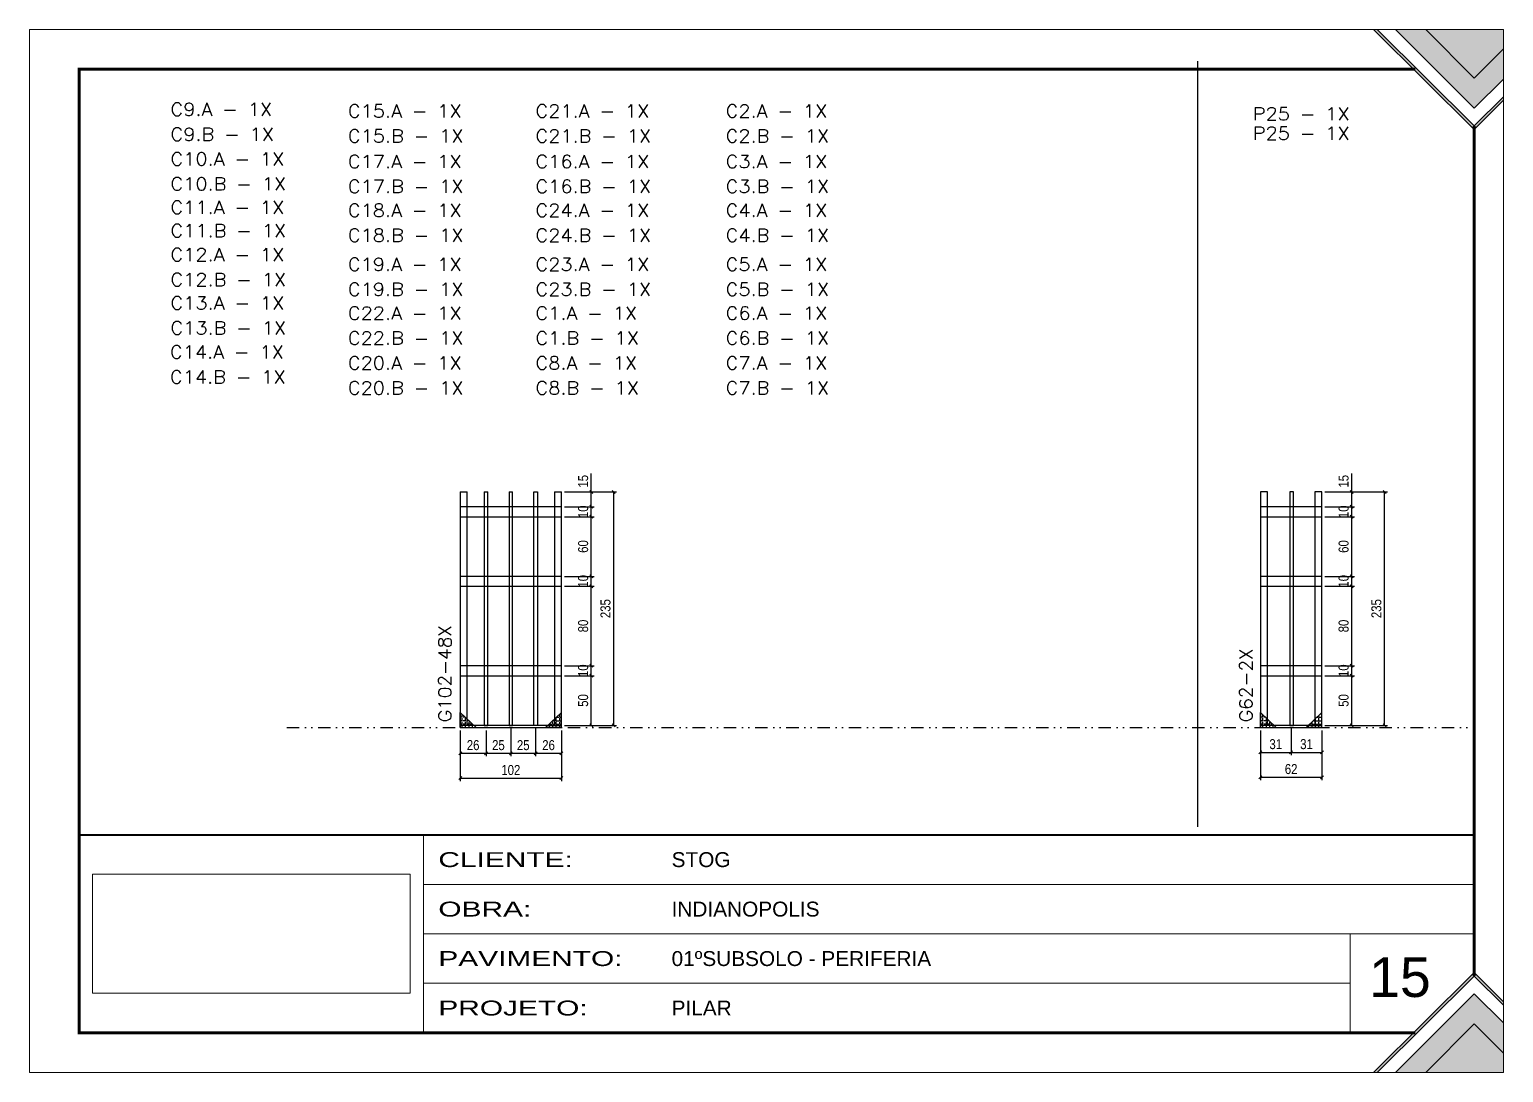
# Model space of a CAD drawing. Extents: x 71 to 6311, y -2991 to 2643.
# Drawn here: x 3241 to 4726, y -2991 to -1941 of the extents above; entities that cross this region are included whole.
import ezdxf
from ezdxf.enums import TextEntityAlignment as Align

# ---------------------------------------------------------------- set-up
doc = ezdxf.new("R2010")
doc.units = 0
doc.linetypes.add('CONTINUO', pattern=[0])
doc.linetypes.add('DIVIDE2', pattern=[0.625, 0.25, -0.125, 0, -0.125, 0, -0.125])
for name, color, linetype in [('00 - FELIPE', 2, 'Continuous'), ('COTA', 241, 'Continuous'), ('Nível', 160, 'Continuous'), ('SARR_2.2x10', 60, 'Continuous'), ('SARR_2.2x7', 40, 'Continuous'), ('SARR_3.5x7', 81, 'Continuous'), ('TEXTO', 3, 'Continuous'), ('Texto Nível', 251, 'Continuous')]:
    doc.layers.add(name, color=color, linetype=linetype)
doc.layers.add('Folhas', color=255, linetype='Continuous', lineweight=9)
doc.layers.add('Texto Seção', color=7, linetype='Continuous', lineweight=15)
doc.styles.add('ARIAL', font='arial.ttf')
doc.styles.add('COTA TECNICA', font='techl___.ttf', dxfattribs={"height": 10})
doc.styles.add('REGUA-120', font='ROMANS.shx', dxfattribs={"height": 15})
doc.styles.add('Tecnologia', font='')
doc.styles.get('Tecnologia').set_extended_font_data('Forgotten Futurist')
doc.dimstyles.new('PAINEL', dxfattribs={"dimtxt": 10, "dimasz": 3, "dimexe": 3, "dimexo": 3, "dimgap": 3, "dimtad": 1, "dimdec": 1, "dimzin": 12, "dimdsep": 46, "dimtxsty": 'COTA TECNICA', "dimblk1": 'OBLIQUE', "dimblk2": 'OBLIQUE', "dimsah": 1, "dimcen": 0.9, "dimclrd": 4, "dimclre": 4, "dimclrt": 240, "dimadec": 1, "dimazin": 3, "dimtfac": 1, "dimtdec": 1, "dimtmove": 0, "dimatfit": 3, "dimfxl": 1, "dimtolj": 1, "dimtzin": 12, "dimarcsym": 0})
doc.dimstyles.new('PAINEL-NOVA', dxfattribs={"dimtxt": 10, "dimasz": 3, "dimexe": 3, "dimexo": 3, "dimgap": 3, "dimtad": 1, "dimdec": 1, "dimzin": 12, "dimdsep": 46, "dimtxsty": 'COTA TECNICA', "dimblk1": 'OBLIQUE', "dimblk2": 'OBLIQUE', "dimsah": 1, "dimcen": 0.9, "dimclrd": 4, "dimclre": 4, "dimclrt": 240, "dimadec": 1, "dimazin": 3, "dimtfac": 1, "dimtdec": 1, "dimtix": 1, "dimtmove": 0, "dimatfit": 3, "dimfxl": 1, "dimtolj": 1, "dimtzin": 12, "dimarcsym": 0})
picture_1 = doc.add_image_def('image1.jpg', size_in_pixel=(1600, 599))
pattern_1 = [(0, (33507.324, 9366.3574), (0, 3.4925), [2.54, -0.9525]), (90, (33507.324, 9366.3574), (-3.4925, 2e-16), [2.54, -0.9525])]

# ---------------------------------------------------------------- blocks, each defined once
blk = doc.blocks.new('9999999999')
at = {"transparency": 33554687}
h = blk.add_hatch(color=30, dxfattribs=at)
h.dxf.hatch_style = 1
h.paths.add_polyline_path([(1357.7, 1050), (1354, 1050), (1455.5, 949.3), (1485, 978.7), (1485, 982.3), (1455.5, 953)])
at = {"true_color": 0x000000, "transparency": 33554687}
h = blk.add_hatch(color=18, dxfattribs=at)
h.dxf.hatch_style = 1
h.paths.add_polyline_path([(1406.6, 1050), (1376.2, 1050), (1455.5, 970.8), (1485, 1000.1), (1485, 1030.4), (1455.5, 1001.1)])
at = {"true_color": 0xff7f00, "transparency": 33554687}
h = blk.add_hatch(color=30, dxfattribs=at)
h.dxf.hatch_style = 1
h.paths.add_polyline_path([(1485, 1030.4), (1485, 1050), (1406.6, 1050), (1455.5, 1001.1)])
at = {"transparency": 33554687}
h = blk.add_hatch(color=30, dxfattribs=at)
h.dxf.hatch_style = 1
h.paths.add_polyline_path([(1357.7, 0), (1354, 0), (1455.5, 100.7), (1485, 71.3), (1485, 67.7), (1455.5, 97)])
at = {"true_color": 0x000000, "transparency": 33554687}
h = blk.add_hatch(color=18, dxfattribs=at)
h.dxf.hatch_style = 1
h.paths.add_polyline_path([(1406.6, 0), (1376.2, 0), (1455.5, 79.2), (1485, 49.9), (1485, 19.6), (1455.5, 48.9)])
at = {"true_color": 0xff7f00, "transparency": 33554687}
h = blk.add_hatch(color=30, dxfattribs=at)
h.dxf.hatch_style = 1
h.paths.add_polyline_path([(1485, 19.6), (1485, 0), (1406.6, 0), (1455.5, 48.9)])
at = {"color": 30, "linetype": 'CONTINUO'}
for p, q in [((396.9, 40), (396.9, 239.2)), ((396.9, 189.4), (1455.5, 189.4)), ((396.9, 139.6), (1455.5, 139.6)), ((1330.4, 139.6), (1330.4, 40)), ((396.9, 89.8), (1330.4, 89.8))]:
    blk.add_line(p, q, dxfattribs=at)
at = {"color": 30, "transparency": 33554687}
for points in [[(1485, 978.7), (1455.5, 949.3), (1354, 1050)], [(1485, 982.3), (1455.5, 953), (1357.7, 1050)], [(1376.2, 1050), (1455.5, 970.8), (1485, 1000.1)], [(1406.6, 1050), (1455.5, 1001.1), (1485, 1030.4)], [(1485, 71.3), (1455.5, 100.7), (1354, 0)], [(1485, 67.7), (1455.5, 97), (1357.7, 0)], [(1376.2, 0), (1455.5, 79.2), (1485, 49.9)], [(1406.6, 0), (1455.5, 48.9), (1485, 19.6)]]:
    blk.add_lwpolyline(points, dxfattribs=at)
at = {"color": 30, "linetype": 'CONTINUO', "const_width": 2}
blk.add_lwpolyline([(1455.5, 97), (1455.5, 239.2), (50, 239.2), (50, 40), (1396.2, 40)], dxfattribs=at)
at = {"layer": 'Folhas'}
blk.add_lwpolyline([(0, 0), (1485, 0), (1485, 1050), (0, 1050)], close=True, dxfattribs=at)
at = {"layer": 'Folhas', "color": 30, "const_width": 3}
for points in [[(1396.2, 1010), (50, 1010), (50, 40), (1396.2, 40)], [(1455.5, 97), (1455.5, 953)]]:
    blk.add_lwpolyline(points, dxfattribs=at)
at = {"layer": 'TEXTO', "color": 7, "style": 'Tecnologia', "width": 1.5}
for s, p in [('CLIENTE:', (411.9, 214.3)), ('OBRA:', (411.9, 164.5)), ('PAVIMENTO:', (411.9, 114.7)), ('PROJETO:', (411.9, 64.9))]:
    blk.add_text(s, height=15, dxfattribs=at).set_placement(p, align=Align.MIDDLE_LEFT)
at = {"layer": 'TEXTO', "color": 7, "linetype": 'Continuous', "ltscale": 5, "style": 'ARIAL'}
for s, p in [('STOG', (646.9, 214.3)), ('INDIANOPOLIS', (646.9, 164.5)), ('01ºSUBSOLO - PERIFERIA', (646.9, 114.7)), ('PILAR', (646.9, 64.9))]:
    blk.add_text(s, height=15, dxfattribs=at).set_placement(p, align=Align.MIDDLE_LEFT)
image = blk.add_image(picture_1, insert=(63.5, 79.7), size_in_units=(320, 119.8))
image.dxf.flags = 7
blk = doc.blocks.new('_Oblique')
at = {"color": 0, "linetype": 'ByBlock', "lineweight": -2}
blk.add_line((-0.5, -0.5), (0.5, 0.5), dxfattribs=at)
blk = doc.blocks.new('*D216')
at = {"layer": 'COTA', "color": 4, "linetype": 'Continuous', "lineweight": -2, "ltscale": 30, "transparency": 16777216}
for p, q in [((3675.4, -2647.2), (3675.4, -2698.1)), ((3777.4, -2647.2), (3777.4, -2698.1)), ((3675.4, -2695.1), (3777.4, -2695.1))]:
    blk.add_line(p, q, dxfattribs=at)
at = {"layer": 'Defpoints', "color": 0, "linetype": 'Continuous', "ltscale": 30, "transparency": 16777216}
for p in [(3675.4, -2644.2), (3777.4, -2644.2), (3777.4, -2695.1)]:
    blk.add_point(p, dxfattribs=at)
at = {"layer": 'COTA', "color": 4, "linetype": 'Continuous', "lineweight": -2, "ltscale": 30, "transparency": 16777216, "xscale": 3, "yscale": 3, "zscale": 3, "rotation": 180}
blk.add_blockref('_Oblique', (3675.4, -2695.1), dxfattribs=at)
at = {"layer": 'COTA', "color": 4, "linetype": 'Continuous', "lineweight": -2, "ltscale": 30, "transparency": 16777216, "xscale": 3, "yscale": 3, "zscale": 3}
blk.add_blockref('_Oblique', (3777.4, -2695.1), dxfattribs=at)
at = {"layer": 'COTA', "color": 240, "linetype": 'Continuous', "ltscale": 30, "transparency": 16777216, "insert": (3726.4, -2687), "char_height": 10, "attachment_point": 5, "style": 'COTA TECNICA'}
blk.add_mtext('\\A1;102', dxfattribs=at)
blk = doc.blocks.new('*D217')
at = {"layer": 'COTA', "color": 4, "linetype": 'Continuous', "lineweight": -2, "ltscale": 30, "transparency": 16777216}
for p, q in [((3675.4, -2647.2), (3675.4, -2673.1)), ((3701.4, -2647.2), (3701.4, -2673.1)), ((3675.4, -2670.1), (3701.4, -2670.1))]:
    blk.add_line(p, q, dxfattribs=at)
at = {"layer": 'Defpoints', "color": 0, "linetype": 'Continuous', "ltscale": 30, "transparency": 16777216}
for p in [(3675.4, -2644.2), (3701.4, -2644.2), (3701.4, -2670.1)]:
    blk.add_point(p, dxfattribs=at)
at = {"layer": 'COTA', "color": 4, "linetype": 'Continuous', "lineweight": -2, "ltscale": 30, "transparency": 16777216, "xscale": 3, "yscale": 3, "zscale": 3, "rotation": 180}
blk.add_blockref('_Oblique', (3675.4, -2670.1), dxfattribs=at)
at = {"layer": 'COTA', "color": 4, "linetype": 'Continuous', "lineweight": -2, "ltscale": 30, "transparency": 16777216, "xscale": 3, "yscale": 3, "zscale": 3}
blk.add_blockref('_Oblique', (3701.4, -2670.1), dxfattribs=at)
at = {"layer": 'COTA', "color": 240, "linetype": 'Continuous', "ltscale": 30, "transparency": 16777216, "insert": (3688.4, -2662), "char_height": 10, "attachment_point": 5, "style": 'COTA TECNICA'}
blk.add_mtext('\\A1;26', dxfattribs=at)
blk = doc.blocks.new('*D218')
at = {"layer": 'COTA', "color": 4, "linetype": 'Continuous', "lineweight": -2, "ltscale": 30, "transparency": 16777216}
for p, q in [((3701.4, -2647.2), (3701.4, -2673.1)), ((3726.4, -2647.2), (3726.4, -2673.1)), ((3701.4, -2670.1), (3726.4, -2670.1))]:
    blk.add_line(p, q, dxfattribs=at)
at = {"layer": 'Defpoints', "color": 0, "linetype": 'Continuous', "ltscale": 30, "transparency": 16777216}
for p in [(3701.4, -2644.2), (3726.4, -2644.2), (3726.4, -2670.1)]:
    blk.add_point(p, dxfattribs=at)
at = {"layer": 'COTA', "color": 4, "linetype": 'Continuous', "lineweight": -2, "ltscale": 30, "transparency": 16777216, "xscale": 3, "yscale": 3, "zscale": 3, "rotation": 180}
blk.add_blockref('_Oblique', (3701.4, -2670.1), dxfattribs=at)
at = {"layer": 'COTA', "color": 4, "linetype": 'Continuous', "lineweight": -2, "ltscale": 30, "transparency": 16777216, "xscale": 3, "yscale": 3, "zscale": 3}
blk.add_blockref('_Oblique', (3726.4, -2670.1), dxfattribs=at)
at = {"layer": 'COTA', "color": 240, "linetype": 'Continuous', "ltscale": 30, "transparency": 16777216, "insert": (3713.9, -2662), "char_height": 10, "attachment_point": 5, "style": 'COTA TECNICA'}
blk.add_mtext('\\A1;25', dxfattribs=at)
blk = doc.blocks.new('*D219')
at = {"layer": 'COTA', "color": 4, "linetype": 'Continuous', "lineweight": -2, "ltscale": 30, "transparency": 16777216}
for p, q in [((3751.4, -2645), (3751.4, -2673.1)), ((3777.4, -2647.2), (3777.4, -2673.1)), ((3751.4, -2670.1), (3777.4, -2670.1))]:
    blk.add_line(p, q, dxfattribs=at)
at = {"layer": 'Defpoints', "color": 0, "linetype": 'Continuous', "ltscale": 30, "transparency": 16777216}
for p in [(3751.4, -2642), (3777.4, -2644.2), (3777.4, -2670.1)]:
    blk.add_point(p, dxfattribs=at)
at = {"layer": 'COTA', "color": 4, "linetype": 'Continuous', "lineweight": -2, "ltscale": 30, "transparency": 16777216, "xscale": 3, "yscale": 3, "zscale": 3, "rotation": 180}
blk.add_blockref('_Oblique', (3751.4, -2670.1), dxfattribs=at)
at = {"layer": 'COTA', "color": 4, "linetype": 'Continuous', "lineweight": -2, "ltscale": 30, "transparency": 16777216, "xscale": 3, "yscale": 3, "zscale": 3}
blk.add_blockref('_Oblique', (3777.4, -2670.1), dxfattribs=at)
at = {"layer": 'COTA', "color": 240, "linetype": 'Continuous', "ltscale": 30, "transparency": 16777216, "insert": (3764.4, -2662), "char_height": 10, "attachment_point": 5, "style": 'COTA TECNICA'}
blk.add_mtext('\\A1;26', dxfattribs=at)
blk = doc.blocks.new('GRA-D2')
at = {"layer": 'SARR_2.2x10'}
h = blk.add_hatch(dxfattribs=at)
h.set_pattern_fill('ANGLE', color=256, scale=0.5)
h.set_pattern_definition(pattern_1)
h.paths.add_polyline_path([(-7, 8), (0, 15), (0, 2.2), (-7, 2.2)])
h = blk.add_hatch(dxfattribs=at)
h.set_pattern_fill('ANGLE', color=256, scale=0.5)
h.set_pattern_definition(pattern_1)
h.paths.add_polyline_path([(-12.8, 2.2), (0, 2.2), (0, 0), (-15, 0)])
h = blk.add_hatch(dxfattribs=at)
h.set_pattern_fill('ANGLE', color=256, scale=0.5)
h.set_pattern_definition(pattern_1)
h.paths.add_polyline_path([(-7, 8), (-7, 2.2), (-12.8, 2.2)])
for p, q in [((-16, 0), (0, 15)), ((0, 0), (0, 15)), ((0, 0), (-16, 0))]:
    blk.add_line(p, q, dxfattribs=at)
at = {"layer": 'SARR_2.2x7'}
blk.add_line((0, 0), (0, 2.2), dxfattribs=at)
blk = doc.blocks.new('GRA-E2')
at = {"layer": 'SARR_2.2x7', "linetype": 'Continuous', "ltscale": 30, "xscale": -1}
blk.add_blockref('GRA-D2', (0, 0), dxfattribs=at)
blk = doc.blocks.new('*D182')
at = {"layer": 'COTA', "color": 4, "linetype": 'Continuous', "lineweight": -2, "ltscale": 30, "transparency": 16777216}
for p, q in [((4546.5, -2592), (4576.5, -2592)), ((4573.5, -2642), (4573.5, -2592)), ((4546.5, -2642), (4576.5, -2642))]:
    blk.add_line(p, q, dxfattribs=at)
at = {"layer": 'Defpoints', "color": 0, "linetype": 'Continuous', "ltscale": 30, "transparency": 16777216}
for p in [(4543.5, -2592), (4573.5, -2592), (4543.5, -2642)]:
    blk.add_point(p, dxfattribs=at)
at = {"layer": 'COTA', "color": 4, "linetype": 'Continuous', "lineweight": -2, "ltscale": 30, "transparency": 16777216, "xscale": 3, "yscale": 3, "zscale": 3}
for p, rotation in [((4573.5, -2592), 90), ((4573.5, -2642), 270)]:
    blk.add_blockref('_Oblique', p, dxfattribs=dict(at, rotation=rotation))
at = {"layer": 'COTA', "color": 240, "linetype": 'Continuous', "ltscale": 30, "transparency": 16777216, "insert": (4565.4, -2617), "char_height": 10, "attachment_point": 5, "rotation": 90, "style": 'COTA TECNICA'}
blk.add_mtext('\\A1;50', dxfattribs=at)
blk = doc.blocks.new('*D183')
at = {"layer": 'COTA', "color": 4, "linetype": 'Continuous', "lineweight": -2, "ltscale": 30, "transparency": 16777216}
for p, q in [((4546.5, -2582), (4576.5, -2582)), ((4573.5, -2592), (4573.5, -2582)), ((4546.5, -2592), (4576.5, -2592))]:
    blk.add_line(p, q, dxfattribs=at)
at = {"layer": 'Defpoints', "color": 0, "linetype": 'Continuous', "ltscale": 30, "transparency": 16777216}
for p in [(4543.5, -2582), (4573.5, -2582), (4543.5, -2592)]:
    blk.add_point(p, dxfattribs=at)
at = {"layer": 'COTA', "color": 240, "linetype": 'Continuous', "ltscale": 30, "transparency": 16777216, "insert": (4565.4, -2587), "char_height": 10, "attachment_point": 5, "rotation": 90, "style": 'COTA TECNICA'}
blk.add_mtext('\\A1;10', dxfattribs=at)
blk = doc.blocks.new('*D184')
at = {"layer": 'COTA', "color": 4, "linetype": 'Continuous', "lineweight": -2, "ltscale": 30, "transparency": 16777216}
for p, q in [((4546.5, -2502), (4576.5, -2502)), ((4573.5, -2582), (4573.5, -2502)), ((4546.5, -2582), (4576.5, -2582))]:
    blk.add_line(p, q, dxfattribs=at)
at = {"layer": 'Defpoints', "color": 0, "linetype": 'Continuous', "ltscale": 30, "transparency": 16777216}
for p in [(4543.5, -2502), (4573.5, -2502), (4543.5, -2582)]:
    blk.add_point(p, dxfattribs=at)
at = {"layer": 'COTA', "color": 4, "linetype": 'Continuous', "lineweight": -2, "ltscale": 30, "transparency": 16777216, "xscale": 3, "yscale": 3, "zscale": 3}
for p, rotation in [((4573.5, -2502), 90), ((4573.5, -2582), 270)]:
    blk.add_blockref('_Oblique', p, dxfattribs=dict(at, rotation=rotation))
at = {"layer": 'COTA', "color": 240, "linetype": 'Continuous', "ltscale": 30, "transparency": 16777216, "insert": (4565.4, -2542), "char_height": 10, "attachment_point": 5, "rotation": 90, "style": 'COTA TECNICA'}
blk.add_mtext('\\A1;80', dxfattribs=at)
blk = doc.blocks.new('*D185')
at = {"layer": 'COTA', "color": 4, "linetype": 'Continuous', "lineweight": -2, "ltscale": 30, "transparency": 16777216}
for p, q in [((4546.5, -2492), (4576.5, -2492)), ((4573.5, -2502), (4573.5, -2492)), ((4546.5, -2502), (4576.5, -2502))]:
    blk.add_line(p, q, dxfattribs=at)
at = {"layer": 'Defpoints', "color": 0, "linetype": 'Continuous', "ltscale": 30, "transparency": 16777216}
for p in [(4543.5, -2492), (4573.5, -2492), (4543.5, -2502)]:
    blk.add_point(p, dxfattribs=at)
at = {"layer": 'COTA', "color": 240, "linetype": 'Continuous', "ltscale": 30, "transparency": 16777216, "insert": (4565.4, -2497), "char_height": 10, "attachment_point": 5, "rotation": 90, "style": 'COTA TECNICA'}
blk.add_mtext('\\A1;10', dxfattribs=at)
blk = doc.blocks.new('*D186')
at = {"layer": 'COTA', "color": 4, "linetype": 'Continuous', "lineweight": -2, "ltscale": 30, "transparency": 16777216}
for p, q in [((4546.5, -2432), (4576.5, -2432)), ((4573.5, -2492), (4573.5, -2432)), ((4546.5, -2492), (4576.5, -2492))]:
    blk.add_line(p, q, dxfattribs=at)
at = {"layer": 'Defpoints', "color": 0, "linetype": 'Continuous', "ltscale": 30, "transparency": 16777216}
for p in [(4543.5, -2432), (4573.5, -2432), (4543.5, -2492)]:
    blk.add_point(p, dxfattribs=at)
at = {"layer": 'COTA', "color": 4, "linetype": 'Continuous', "lineweight": -2, "ltscale": 30, "transparency": 16777216, "xscale": 3, "yscale": 3, "zscale": 3}
for p, rotation in [((4573.5, -2432), 90), ((4573.5, -2492), 270)]:
    blk.add_blockref('_Oblique', p, dxfattribs=dict(at, rotation=rotation))
at = {"layer": 'COTA', "color": 240, "linetype": 'Continuous', "ltscale": 30, "transparency": 16777216, "insert": (4565.4, -2462), "char_height": 10, "attachment_point": 5, "rotation": 90, "style": 'COTA TECNICA'}
blk.add_mtext('\\A1;60', dxfattribs=at)
blk = doc.blocks.new('*D187')
at = {"layer": 'COTA', "color": 4, "linetype": 'Continuous', "lineweight": -2, "ltscale": 30, "transparency": 16777216}
for p, q in [((4546.5, -2422), (4576.5, -2422)), ((4546.5, -2432), (4576.5, -2432)), ((4573.5, -2432), (4573.5, -2422))]:
    blk.add_line(p, q, dxfattribs=at)
at = {"layer": 'Defpoints', "color": 0, "linetype": 'Continuous', "ltscale": 30, "transparency": 16777216}
for p in [(4543.5, -2422), (4543.5, -2432), (4573.5, -2422)]:
    blk.add_point(p, dxfattribs=at)
at = {"layer": 'COTA', "color": 240, "linetype": 'Continuous', "ltscale": 30, "transparency": 16777216, "insert": (4565.4, -2427), "char_height": 10, "attachment_point": 5, "rotation": 90, "style": 'COTA TECNICA'}
blk.add_mtext('\\A1;10', dxfattribs=at)
blk = doc.blocks.new('*D188')
at = {"layer": 'COTA', "color": 4, "linetype": 'Continuous', "lineweight": -2, "ltscale": 30, "transparency": 16777216}
for p, q in [((4481.5, -2647.2), (4481.5, -2697.2)), ((4543.5, -2647.2), (4543.5, -2697.2)), ((4481.5, -2694.2), (4543.5, -2694.2))]:
    blk.add_line(p, q, dxfattribs=at)
at = {"layer": 'Defpoints', "color": 0, "linetype": 'Continuous', "ltscale": 30, "transparency": 16777216}
for p in [(4481.5, -2644.2), (4543.5, -2644.2), (4543.5, -2694.2)]:
    blk.add_point(p, dxfattribs=at)
at = {"layer": 'COTA', "color": 4, "linetype": 'Continuous', "lineweight": -2, "ltscale": 30, "transparency": 16777216, "xscale": 3, "yscale": 3, "zscale": 3, "rotation": 180}
blk.add_blockref('_Oblique', (4481.5, -2694.2), dxfattribs=at)
at = {"layer": 'COTA', "color": 4, "linetype": 'Continuous', "lineweight": -2, "ltscale": 30, "transparency": 16777216, "xscale": 3, "yscale": 3, "zscale": 3}
blk.add_blockref('_Oblique', (4543.5, -2694.2), dxfattribs=at)
at = {"layer": 'COTA', "color": 240, "linetype": 'Continuous', "ltscale": 30, "transparency": 16777216, "insert": (4512.5, -2686.1), "char_height": 10, "attachment_point": 5, "style": 'COTA TECNICA'}
blk.add_mtext('\\A1;62', dxfattribs=at)
blk = doc.blocks.new('*D189')
at = {"layer": 'COTA', "color": 4, "linetype": 'Continuous', "lineweight": -2, "ltscale": 30, "transparency": 16777216}
for p, q in [((4481.5, -2647.2), (4481.5, -2672.2)), ((4512.5, -2645), (4512.5, -2672.2)), ((4481.5, -2669.2), (4512.5, -2669.2))]:
    blk.add_line(p, q, dxfattribs=at)
at = {"layer": 'Defpoints', "color": 0, "linetype": 'Continuous', "ltscale": 30, "transparency": 16777216}
for p in [(4512.5, -2642), (4481.5, -2644.2), (4512.5, -2669.2)]:
    blk.add_point(p, dxfattribs=at)
at = {"layer": 'COTA', "color": 4, "linetype": 'Continuous', "lineweight": -2, "ltscale": 30, "transparency": 16777216, "xscale": 3, "yscale": 3, "zscale": 3, "rotation": 180}
blk.add_blockref('_Oblique', (4481.5, -2669.2), dxfattribs=at)
at = {"layer": 'COTA', "color": 4, "linetype": 'Continuous', "lineweight": -2, "ltscale": 30, "transparency": 16777216, "xscale": 3, "yscale": 3, "zscale": 3}
blk.add_blockref('_Oblique', (4512.5, -2669.2), dxfattribs=at)
at = {"layer": 'COTA', "color": 240, "linetype": 'Continuous', "ltscale": 30, "transparency": 16777216, "insert": (4497, -2661), "char_height": 10, "attachment_point": 5, "style": 'COTA TECNICA'}
blk.add_mtext('\\A1;31', dxfattribs=at)
blk = doc.blocks.new('*D190')
at = {"layer": 'COTA', "color": 4, "linetype": 'Continuous', "lineweight": -2, "ltscale": 30, "transparency": 16777216}
for p, q in [((4512.5, -2645), (4512.5, -2672.2)), ((4543.5, -2647.2), (4543.5, -2672.2)), ((4512.5, -2669.2), (4543.5, -2669.2))]:
    blk.add_line(p, q, dxfattribs=at)
at = {"layer": 'Defpoints', "color": 0, "linetype": 'Continuous', "ltscale": 30, "transparency": 16777216}
for p in [(4512.5, -2642), (4543.5, -2644.2), (4543.5, -2669.2)]:
    blk.add_point(p, dxfattribs=at)
at = {"layer": 'COTA', "color": 4, "linetype": 'Continuous', "lineweight": -2, "ltscale": 30, "transparency": 16777216, "xscale": 3, "yscale": 3, "zscale": 3, "rotation": 180}
blk.add_blockref('_Oblique', (4512.5, -2669.2), dxfattribs=at)
at = {"layer": 'COTA', "color": 4, "linetype": 'Continuous', "lineweight": -2, "ltscale": 30, "transparency": 16777216, "xscale": 3, "yscale": 3, "zscale": 3}
blk.add_blockref('_Oblique', (4543.5, -2669.2), dxfattribs=at)
at = {"layer": 'COTA', "color": 240, "linetype": 'Continuous', "ltscale": 30, "transparency": 16777216, "insert": (4528, -2661), "char_height": 10, "attachment_point": 5, "style": 'COTA TECNICA'}
blk.add_mtext('\\A1;31', dxfattribs=at)
blk = doc.blocks.new('*D385')
at = {"layer": 'COTA', "color": 4, "lineweight": -2, "transparency": 16777216}
for p, q in [((4546.5, -2407), (4609.6, -2407)), ((4606.6, -2642), (4606.6, -2407)), ((4546.5, -2642), (4609.6, -2642))]:
    blk.add_line(p, q, dxfattribs=at)
at = {"layer": 'Defpoints', "color": 0, "transparency": 16777216}
for p in [(4543.5, -2407), (4606.6, -2407), (4543.5, -2642)]:
    blk.add_point(p, dxfattribs=at)
at = {"layer": 'COTA', "color": 4, "lineweight": -2, "transparency": 16777216, "xscale": 3, "yscale": 3, "zscale": 3}
for p, rotation in [((4606.6, -2407), 90), ((4606.6, -2642), 270)]:
    blk.add_blockref('_Oblique', p, dxfattribs=dict(at, rotation=rotation))
at = {"layer": 'COTA', "color": 240, "transparency": 16777216, "insert": (4598.4, -2524.5), "char_height": 10, "attachment_point": 5, "rotation": 90, "style": 'COTA TECNICA'}
blk.add_mtext('\\A1;235', dxfattribs=at)
blk = doc.blocks.new('*D386')
at = {"layer": 'COTA', "color": 4, "lineweight": -2, "transparency": 16777216}
for p, q in [((4573.5, -2407), (4573.5, -2388.6)), ((4546.5, -2407), (4576.5, -2407)), ((4573.5, -2422), (4573.5, -2407)), ((4546.5, -2422), (4576.5, -2422))]:
    blk.add_line(p, q, dxfattribs=at)
at = {"layer": 'Defpoints', "color": 0, "transparency": 16777216}
for p in [(4543.5, -2407), (4573.5, -2407), (4543.5, -2422)]:
    blk.add_point(p, dxfattribs=at)
at = {"layer": 'COTA', "color": 4, "lineweight": -2, "transparency": 16777216, "xscale": 3, "yscale": 3, "zscale": 3}
for p, rotation in [((4573.5, -2407), 90), ((4573.5, -2422), 270)]:
    blk.add_blockref('_Oblique', p, dxfattribs=dict(at, rotation=rotation))
at = {"layer": 'COTA', "color": 240, "transparency": 16777216, "insert": (4565.4, -2396.3), "char_height": 10, "attachment_point": 5, "rotation": 90, "style": 'COTA TECNICA'}
blk.add_mtext('\\A1;15', dxfattribs=at)
blk = doc.blocks.new('*D479')
at = {"layer": '00 - FELIPE', "color": 4, "lineweight": -2, "transparency": 16777216}
for p, q in [((3726.4, -2645), (3726.4, -2673.1)), ((3751.4, -2645), (3751.4, -2673.1)), ((3726.4, -2670.1), (3751.4, -2670.1))]:
    blk.add_line(p, q, dxfattribs=at)
at = {"layer": 'Defpoints', "color": 0, "transparency": 16777216}
for p in [(3726.4, -2642), (3751.4, -2642), (3751.4, -2670.1)]:
    blk.add_point(p, dxfattribs=at)
at = {"layer": '00 - FELIPE', "color": 4, "lineweight": -2, "transparency": 16777216, "xscale": 3, "yscale": 3, "zscale": 3, "rotation": 180}
blk.add_blockref('_Oblique', (3726.4, -2670.1), dxfattribs=at)
at = {"layer": '00 - FELIPE', "color": 4, "lineweight": -2, "transparency": 16777216, "xscale": 3, "yscale": 3, "zscale": 3}
blk.add_blockref('_Oblique', (3751.4, -2670.1), dxfattribs=at)
at = {"layer": '00 - FELIPE', "color": 240, "transparency": 16777216, "insert": (3738.9, -2662), "char_height": 10, "attachment_point": 5, "style": 'COTA TECNICA'}
blk.add_mtext('\\A1;25', dxfattribs=at)
blk = doc.blocks.new('*D372')
at = {"layer": 'COTA', "color": 4, "linetype": 'Continuous', "lineweight": -2, "ltscale": 30, "transparency": 16777216}
for p, q in [((3780.4, -2592), (3810.4, -2592)), ((3807.4, -2642), (3807.4, -2592)), ((3780.4, -2642), (3810.4, -2642))]:
    blk.add_line(p, q, dxfattribs=at)
at = {"layer": 'Defpoints', "color": 0, "linetype": 'Continuous', "ltscale": 30, "transparency": 16777216}
for p in [(3777.4, -2592), (3807.4, -2592), (3777.4, -2642)]:
    blk.add_point(p, dxfattribs=at)
at = {"layer": 'COTA', "color": 4, "linetype": 'Continuous', "lineweight": -2, "ltscale": 30, "transparency": 16777216, "xscale": 3, "yscale": 3, "zscale": 3}
for p, rotation in [((3807.4, -2592), 90), ((3807.4, -2642), 270)]:
    blk.add_blockref('_Oblique', p, dxfattribs=dict(at, rotation=rotation))
at = {"layer": 'COTA', "color": 240, "linetype": 'Continuous', "ltscale": 30, "transparency": 16777216, "insert": (3799.3, -2617), "char_height": 10, "attachment_point": 5, "rotation": 90, "style": 'COTA TECNICA'}
blk.add_mtext('\\A1;50', dxfattribs=at)
blk = doc.blocks.new('*D373')
at = {"layer": 'COTA', "color": 4, "linetype": 'Continuous', "lineweight": -2, "ltscale": 30, "transparency": 16777216}
for p, q in [((3780.4, -2582), (3810.4, -2582)), ((3807.4, -2592), (3807.4, -2582)), ((3780.4, -2592), (3810.4, -2592))]:
    blk.add_line(p, q, dxfattribs=at)
at = {"layer": 'Defpoints', "color": 0, "linetype": 'Continuous', "ltscale": 30, "transparency": 16777216}
for p in [(3777.4, -2582), (3807.4, -2582), (3777.4, -2592)]:
    blk.add_point(p, dxfattribs=at)
at = {"layer": 'COTA', "color": 240, "linetype": 'Continuous', "ltscale": 30, "transparency": 16777216, "insert": (3799.3, -2587), "char_height": 10, "attachment_point": 5, "rotation": 90, "style": 'COTA TECNICA'}
blk.add_mtext('\\A1;10', dxfattribs=at)
blk = doc.blocks.new('*D374')
at = {"layer": 'COTA', "color": 4, "linetype": 'Continuous', "lineweight": -2, "ltscale": 30, "transparency": 16777216}
for p, q in [((3780.4, -2502), (3810.4, -2502)), ((3807.4, -2582), (3807.4, -2502)), ((3780.4, -2582), (3810.4, -2582))]:
    blk.add_line(p, q, dxfattribs=at)
at = {"layer": 'Defpoints', "color": 0, "linetype": 'Continuous', "ltscale": 30, "transparency": 16777216}
for p in [(3777.4, -2502), (3807.4, -2502), (3777.4, -2582)]:
    blk.add_point(p, dxfattribs=at)
at = {"layer": 'COTA', "color": 4, "linetype": 'Continuous', "lineweight": -2, "ltscale": 30, "transparency": 16777216, "xscale": 3, "yscale": 3, "zscale": 3}
for p, rotation in [((3807.4, -2502), 90), ((3807.4, -2582), 270)]:
    blk.add_blockref('_Oblique', p, dxfattribs=dict(at, rotation=rotation))
at = {"layer": 'COTA', "color": 240, "linetype": 'Continuous', "ltscale": 30, "transparency": 16777216, "insert": (3799.3, -2542), "char_height": 10, "attachment_point": 5, "rotation": 90, "style": 'COTA TECNICA'}
blk.add_mtext('\\A1;80', dxfattribs=at)
blk = doc.blocks.new('*D375')
at = {"layer": 'COTA', "color": 4, "linetype": 'Continuous', "lineweight": -2, "ltscale": 30, "transparency": 16777216}
for p, q in [((3780.4, -2492), (3810.4, -2492)), ((3807.4, -2502), (3807.4, -2492)), ((3780.4, -2502), (3810.4, -2502))]:
    blk.add_line(p, q, dxfattribs=at)
at = {"layer": 'Defpoints', "color": 0, "linetype": 'Continuous', "ltscale": 30, "transparency": 16777216}
for p in [(3777.4, -2492), (3807.4, -2492), (3777.4, -2502)]:
    blk.add_point(p, dxfattribs=at)
at = {"layer": 'COTA', "color": 240, "linetype": 'Continuous', "ltscale": 30, "transparency": 16777216, "insert": (3799.3, -2497), "char_height": 10, "attachment_point": 5, "rotation": 90, "style": 'COTA TECNICA'}
blk.add_mtext('\\A1;10', dxfattribs=at)
blk = doc.blocks.new('*D376')
at = {"layer": 'COTA', "color": 4, "linetype": 'Continuous', "lineweight": -2, "ltscale": 30, "transparency": 16777216}
for p, q in [((3780.4, -2432), (3810.4, -2432)), ((3807.4, -2492), (3807.4, -2432)), ((3780.4, -2492), (3810.4, -2492))]:
    blk.add_line(p, q, dxfattribs=at)
at = {"layer": 'Defpoints', "color": 0, "linetype": 'Continuous', "ltscale": 30, "transparency": 16777216}
for p in [(3777.4, -2432), (3807.4, -2432), (3777.4, -2492)]:
    blk.add_point(p, dxfattribs=at)
at = {"layer": 'COTA', "color": 4, "linetype": 'Continuous', "lineweight": -2, "ltscale": 30, "transparency": 16777216, "xscale": 3, "yscale": 3, "zscale": 3}
for p, rotation in [((3807.4, -2432), 90), ((3807.4, -2492), 270)]:
    blk.add_blockref('_Oblique', p, dxfattribs=dict(at, rotation=rotation))
at = {"layer": 'COTA', "color": 240, "linetype": 'Continuous', "ltscale": 30, "transparency": 16777216, "insert": (3799.3, -2462), "char_height": 10, "attachment_point": 5, "rotation": 90, "style": 'COTA TECNICA'}
blk.add_mtext('\\A1;60', dxfattribs=at)
blk = doc.blocks.new('*D377')
at = {"layer": 'COTA', "color": 4, "linetype": 'Continuous', "lineweight": -2, "ltscale": 30, "transparency": 16777216}
for p, q in [((3780.4, -2422), (3810.4, -2422)), ((3780.4, -2432), (3810.4, -2432)), ((3807.4, -2432), (3807.4, -2422))]:
    blk.add_line(p, q, dxfattribs=at)
at = {"layer": 'Defpoints', "color": 0, "linetype": 'Continuous', "ltscale": 30, "transparency": 16777216}
for p in [(3777.4, -2422), (3777.4, -2432), (3807.4, -2422)]:
    blk.add_point(p, dxfattribs=at)
at = {"layer": 'COTA', "color": 240, "linetype": 'Continuous', "ltscale": 30, "transparency": 16777216, "insert": (3799.3, -2427), "char_height": 10, "attachment_point": 5, "rotation": 90, "style": 'COTA TECNICA'}
blk.add_mtext('\\A1;10', dxfattribs=at)
blk = doc.blocks.new('*D378')
at = {"layer": 'COTA', "color": 4, "lineweight": -2, "transparency": 16777216}
for p, q in [((3780.4, -2407), (3833, -2407)), ((3830, -2407), (3830, -2642)), ((3780.4, -2642), (3833, -2642))]:
    blk.add_line(p, q, dxfattribs=at)
at = {"layer": 'Defpoints', "color": 0, "transparency": 16777216}
for p in [(3777.4, -2407), (3777.4, -2642), (3830, -2642)]:
    blk.add_point(p, dxfattribs=at)
at = {"layer": 'COTA', "color": 4, "lineweight": -2, "transparency": 16777216, "xscale": 3, "yscale": 3, "zscale": 3}
for p, rotation in [((3830, -2407), 90), ((3830, -2642), 270)]:
    blk.add_blockref('_Oblique', p, dxfattribs=dict(at, rotation=rotation))
at = {"layer": 'COTA', "color": 240, "transparency": 16777216, "insert": (3821.8, -2524.5), "char_height": 10, "attachment_point": 5, "rotation": 90, "style": 'COTA TECNICA'}
blk.add_mtext('\\A1;235', dxfattribs=at)
blk = doc.blocks.new('*D379')
at = {"layer": 'COTA', "color": 4, "lineweight": -2, "transparency": 16777216}
for p, q in [((3807.4, -2407), (3807.4, -2388.6)), ((3780.4, -2407), (3810.4, -2407)), ((3807.4, -2422), (3807.4, -2407)), ((3780.4, -2422), (3810.4, -2422))]:
    blk.add_line(p, q, dxfattribs=at)
at = {"layer": 'Defpoints', "color": 0, "transparency": 16777216}
for p in [(3777.4, -2407), (3807.4, -2407), (3777.4, -2422)]:
    blk.add_point(p, dxfattribs=at)
at = {"layer": 'COTA', "color": 4, "lineweight": -2, "transparency": 16777216, "xscale": 3, "yscale": 3, "zscale": 3}
for p, rotation in [((3807.4, -2407), 90), ((3807.4, -2422), 270)]:
    blk.add_blockref('_Oblique', p, dxfattribs=dict(at, rotation=rotation))
at = {"layer": 'COTA', "color": 240, "transparency": 16777216, "insert": (3799.3, -2396.3), "char_height": 10, "attachment_point": 5, "rotation": 90, "style": 'COTA TECNICA'}
blk.add_mtext('\\A1;15', dxfattribs=at)

msp = doc.modelspace()

# ---------------------------------------------------------------- linework, layer by layer
at = {"layer": 'Nível', "color": 4, "linetype": 'DIVIDE2', "ltscale": 50}
msp.add_line((3500.724, -2644.221), (4696.927, -2644.221), dxfattribs=at)
at = {"layer": 'SARR_2.2x10', "linetype": 'Continuous', "ltscale": 30}
for p, q in [((3777.39, -2422.021), (3675.39, -2422.021)), ((3675.39, -2422.021), (3675.39, -2432.021)), ((3675.39, -2432.021), (3777.39, -2432.021)), ((3777.39, -2432.021), (3777.39, -2422.021)), ((4543.535, -2422.021), (4481.535, -2422.021)), ((4481.535, -2422.021), (4481.535, -2432.021)), ((4481.535, -2432.021), (4543.535, -2432.021)), ((4543.535, -2432.021), (4543.535, -2422.021)), ((3777.39, -2492.021), (3675.39, -2492.021)), ((3675.39, -2492.021), (3675.39, -2502.021)), ((3777.39, -2502.021), (3777.39, -2492.021)), ((4543.535, -2492.021), (4481.535, -2492.021)), ((4481.535, -2492.021), (4481.535, -2502.021)), ((4543.535, -2502.021), (4543.535, -2492.021)), ((3675.39, -2502.021), (3777.39, -2502.021)), ((4481.535, -2502.021), (4543.535, -2502.021)), ((3777.39, -2582.021), (3675.39, -2582.021)), ((3675.39, -2582.021), (3675.39, -2592.021)), ((3777.39, -2592.021), (3777.39, -2582.021)), ((4543.535, -2582.021), (4481.535, -2582.021)), ((4481.535, -2582.021), (4481.535, -2592.021)), ((4543.535, -2592.021), (4543.535, -2582.021)), ((3675.39, -2592.021), (3777.39, -2592.021)), ((4481.535, -2592.021), (4543.535, -2592.021))]:
    msp.add_line(p, q, dxfattribs=at)
at = {"layer": 'SARR_2.2x7', "linetype": 'Continuous', "ltscale": 30}
for p, q in [((3675.39, -2407.021), (3675.39, -2644.221)), ((3675.39, -2407.021), (3682.39, -2407.021)), ((3682.39, -2642.021), (3682.39, -2407.021)), ((3770.39, -2407.021), (3770.39, -2642.021)), ((3770.39, -2407.021), (3777.39, -2407.021)), ((3777.39, -2644.221), (3777.39, -2407.021)), ((4481.535, -2407.021), (4481.535, -2644.221)), ((4488.535, -2407.021), (4481.535, -2407.021)), ((4488.535, -2642.021), (4488.535, -2407.021)), ((4543.535, -2407.021), (4536.535, -2407.021)), ((4536.535, -2407.021), (4536.535, -2642.021)), ((4543.535, -2642.021), (4543.535, -2407.021)), ((3682.39, -2422.021), (3675.39, -2422.021)), ((3777.39, -2422.021), (3770.39, -2422.021)), ((3777.39, -2642.021), (3675.39, -2642.021)), ((4543.535, -2642.021), (4481.535, -2642.021)), ((3675.39, -2644.221), (3777.39, -2644.221)), ((4481.535, -2644.221), (4543.535, -2644.221))]:
    msp.add_line(p, q, dxfattribs=at)
at = {"layer": 'SARR_3.5x7', "linetype": 'Continuous', "ltscale": 30}
for p, q in [((3699.64, -2407.021), (3699.64, -2642.021)), ((3699.64, -2407.021), (3703.14, -2407.021)), ((3703.14, -2642.021), (3703.14, -2407.021)), ((3724.64, -2407.021), (3724.64, -2642.021)), ((3724.64, -2407.021), (3728.14, -2407.021)), ((3728.14, -2642.021), (3728.14, -2407.021)), ((3749.64, -2642.021), (3749.64, -2407.021)), ((3749.64, -2407.021), (3753.14, -2407.021)), ((3753.14, -2407.021), (3753.14, -2642.021)), ((4514.785, -2407.021), (4511.285, -2407.021)), ((4511.285, -2407.021), (4511.285, -2642.021)), ((4514.785, -2642.021), (4514.785, -2407.021)), ((3703.14, -2422.021), (3699.64, -2422.021)), ((3728.14, -2422.021), (3724.64, -2422.021)), ((3699.64, -2642.021), (3703.14, -2642.021)), ((3724.64, -2642.021), (3728.14, -2642.021)), ((4511.285, -2642.021), (4514.785, -2642.021))]:
    msp.add_line(p, q, dxfattribs=at)
at = {"layer": 'Texto Nível'}
msp.add_line((4418.66, -2744.26), (4418.66, -1973.504), dxfattribs=at)

# ---------------------------------------------------------------- block references
at = {"layer": 'Folhas'}
msp.add_blockref('9999999999', (3241.471, -2991.496), dxfattribs=at)
at = {"layer": 'SARR_2.2x7', "linetype": 'Continuous', "ltscale": 30}
for name, p in [('GRA-E2', (3675.39, -2644.221)), ('GRA-D2', (3777.39, -2644.221)), ('GRA-E2', (4481.535, -2644.221)), ('GRA-D2', (4543.535, -2644.221))]:
    msp.add_blockref(name, p, dxfattribs=at)

# ---------------------------------------------------------------- texts
at = {"layer": 'Folhas', "style": 'ARIAL'}
msp.add_text('15', height=40, dxfattribs=at).set_placement((4622.102, -2895.755), align=Align.MIDDLE)
at = {"layer": 'Texto Seção', "style": 'REGUA-120', "width": 1.1}
for s, p in [('C9.A - 1X', (3383.514, -2028.323)), ('C15.A - 1X', (3562.239, -2030.086)), ('C21.A - 1X', (3751.213, -2030.086)), ('C2.A - 1X', (3942.796, -2030.086)), ('P25 - 1X', (4473.873, -2032.928)), ('C9.B - 1X', (3383.514, -2053.41)), ('C15.B - 1X', (3562.239, -2055.173)), ('C21.B - 1X', (3751.213, -2055.173)), ('C2.B - 1X', (3942.796, -2055.173)), ('P25 - 1X', (4473.873, -2052.414)), ('C10.A - 1X', (3383.514, -2078.31)), ('C17.A - 1X', (3562.239, -2080.905)), ('C16.A - 1X', (3751.213, -2080.905)), ('C3.A - 1X', (3942.796, -2080.905)), ('C10.B - 1X', (3383.514, -2103.397)), ('C17.B - 1X', (3562.239, -2105.992)), ('C16.B - 1X', (3751.213, -2105.992)), ('C3.B - 1X', (3942.796, -2105.992)), ('C11.A - 1X', (3383.514, -2127.075)), ('C18.A - 1X', (3562.239, -2130.02)), ('C24.A - 1X', (3751.213, -2130.02)), ('C4.A - 1X', (3942.796, -2130.02)), ('C11.B - 1X', (3383.514, -2150.49)), ('C18.B - 1X', (3562.239, -2155.107)), ('C24.B - 1X', (3751.213, -2155.107)), ('C4.B - 1X', (3942.796, -2155.107)), ('C12.A - 1X', (3383.514, -2174.649)), ('C19.A - 1X', (3562.239, -2184.456)), ('C23.A - 1X', (3751.213, -2184.456)), ('C5.A - 1X', (3942.796, -2184.456)), ('C12.B - 1X', (3383.514, -2199.736)), ('C19.B - 1X', (3562.239, -2209.544)), ('C23.B - 1X', (3751.213, -2209.544)), ('C5.B - 1X', (3942.796, -2209.544)), ('C13.A - 1X', (3383.514, -2223.292)), ('C22.A - 1X', (3562.239, -2233.571)), ('C1.A - 1X', (3751.213, -2233.571)), ('C6.A - 1X', (3942.796, -2233.571)), ('C13.B - 1X', (3383.514, -2248.379)), ('C22.B - 1X', (3562.239, -2258.659)), ('C1.B - 1X', (3751.213, -2258.659)), ('C6.B - 1X', (3942.796, -2258.659)), ('C14.A - 1X', (3382.985, -2272.691)), ('C20.A - 1X', (3562.239, -2283.727)), ('C8.A - 1X', (3751.213, -2283.727)), ('C7.A - 1X', (3942.796, -2283.727)), ('C14.B - 1X', (3382.985, -2297.779)), ('C20.B - 1X', (3562.239, -2308.814)), ('C8.B - 1X', (3751.213, -2308.814)), ('C7.B - 1X', (3942.796, -2308.814))]:
    msp.add_text(s, height=13, dxfattribs=at).set_placement(p)
at = {"layer": 'Texto Seção', "style": 'REGUA-120', "width": 1.05}
for s, p in [('G102-48X', (3666.447, -2638.722)), ('G62-2X', (4473.467, -2638.722))]:
    msp.add_text(s, height=13, rotation=90, dxfattribs=at).set_placement(p)

# ---------------------------------------------------------------- dimensions: what is measured, and where the dimension line sits
at = {"layer": '00 - FELIPE'}
dim = msp.add_linear_dim(base=(3751.371, -2670.147), p1=(3726.39, -2642.021), p2=(3751.371, -2642.021), dimstyle='PAINEL', dxfattribs=at)
dim.commit()
dim.dimension.update_dxf_attribs({"geometry": '*D479', "text_midpoint": (3738.88, -2662.037)})
at = {"layer": 'COTA'}
for base, p1, p2, picture, middle in [((3807.39, -2407.021), (3777.39, -2422.021), (3777.39, -2407.021), '*D379', (3799.28, -2396.335)), ((4573.535, -2407.021), (4543.535, -2422.021), (4543.535, -2407.021), '*D386', (4565.426, -2396.335)), ((3830.027, -2642.021), (3777.39, -2407.021), (3777.39, -2642.021), '*D378', (3821.807, -2524.521)), ((4606.624, -2407.021), (4543.535, -2642.021), (4543.535, -2407.021), '*D385', (4598.405, -2524.521))]:
    dim = msp.add_linear_dim(base=base, p1=p1, p2=p2, angle=90, dimstyle='PAINEL', dxfattribs=at)
    dim.commit()
    dim.dimension.update_dxf_attribs({"geometry": picture, "text_midpoint": middle})
at = {"layer": 'COTA', "linetype": 'Continuous', "ltscale": 30}
for base, p1, p2, picture, middle in [((3807.39, -2422.021), (3777.39, -2432.021), (3777.39, -2422.021), '*D377', (3799.288, -2427.021)), ((4573.535, -2422.021), (4543.535, -2432.021), (4543.535, -2422.021), '*D187', (4565.433, -2427.021)), ((3807.39, -2432.021), (3777.39, -2492.021), (3777.39, -2432.021), '*D376', (3799.288, -2462.021)), ((4573.535, -2432.021), (4543.535, -2492.021), (4543.535, -2432.021), '*D186', (4565.433, -2462.021)), ((3807.39, -2492.021), (3777.39, -2502.021), (3777.39, -2492.021), '*D375', (3799.288, -2497.021)), ((4573.535, -2492.021), (4543.535, -2502.021), (4543.535, -2492.021), '*D185', (4565.433, -2497.021)), ((3807.39, -2502.021), (3777.39, -2582.021), (3777.39, -2502.021), '*D374', (3799.266, -2542.021)), ((4573.535, -2502.021), (4543.535, -2582.021), (4543.535, -2502.021), '*D184', (4565.411, -2542.021)), ((3807.39, -2582.021), (3777.39, -2592.021), (3777.39, -2582.021), '*D373', (3799.288, -2587.021)), ((4573.535, -2582.021), (4543.535, -2592.021), (4543.535, -2582.021), '*D183', (4565.433, -2587.021)), ((3807.39, -2592.021), (3777.39, -2642.021), (3777.39, -2592.021), '*D372', (3799.28, -2617.021)), ((4573.535, -2592.021), (4543.535, -2642.021), (4543.535, -2592.021), '*D182', (4565.426, -2617.021))]:
    dim = msp.add_linear_dim(base=base, p1=p1, p2=p2, angle=90, dimstyle='PAINEL-NOVA', dxfattribs=at)
    dim.commit()
    dim.dimension.update_dxf_attribs({"geometry": picture, "text_midpoint": middle})
for base, p1, p2, picture, middle in [((3777.39, -2670.147), (3751.371, -2642.021), (3777.39, -2644.221), '*D219', (3764.38, -2662.045)), ((4512.535, -2669.2), (4481.535, -2644.221), (4512.535, -2642.021), '*D189', (4497.035, -2660.981)), ((4543.535, -2669.2), (4512.535, -2642.021), (4543.535, -2644.221), '*D190', (4528.035, -2660.981)), ((3777.39, -2695.147), (3675.39, -2644.221), (3777.39, -2644.221), '*D216', (3726.39, -2687.045)), ((3701.39, -2670.147), (3675.39, -2644.221), (3701.39, -2644.221), '*D217', (3688.39, -2662.045)), ((3726.39, -2670.147), (3701.39, -2644.221), (3726.39, -2644.221), '*D218', (3713.89, -2662.037)), ((4543.535, -2694.2), (4481.535, -2644.221), (4543.535, -2644.221), '*D188', (4512.535, -2686.098))]:
    dim = msp.add_linear_dim(base=base, p1=p1, p2=p2, dimstyle='PAINEL-NOVA', dxfattribs=at)
    dim.commit()
    dim.dimension.update_dxf_attribs({"geometry": picture, "text_midpoint": middle})

doc.saveas('drawing.dxf')
